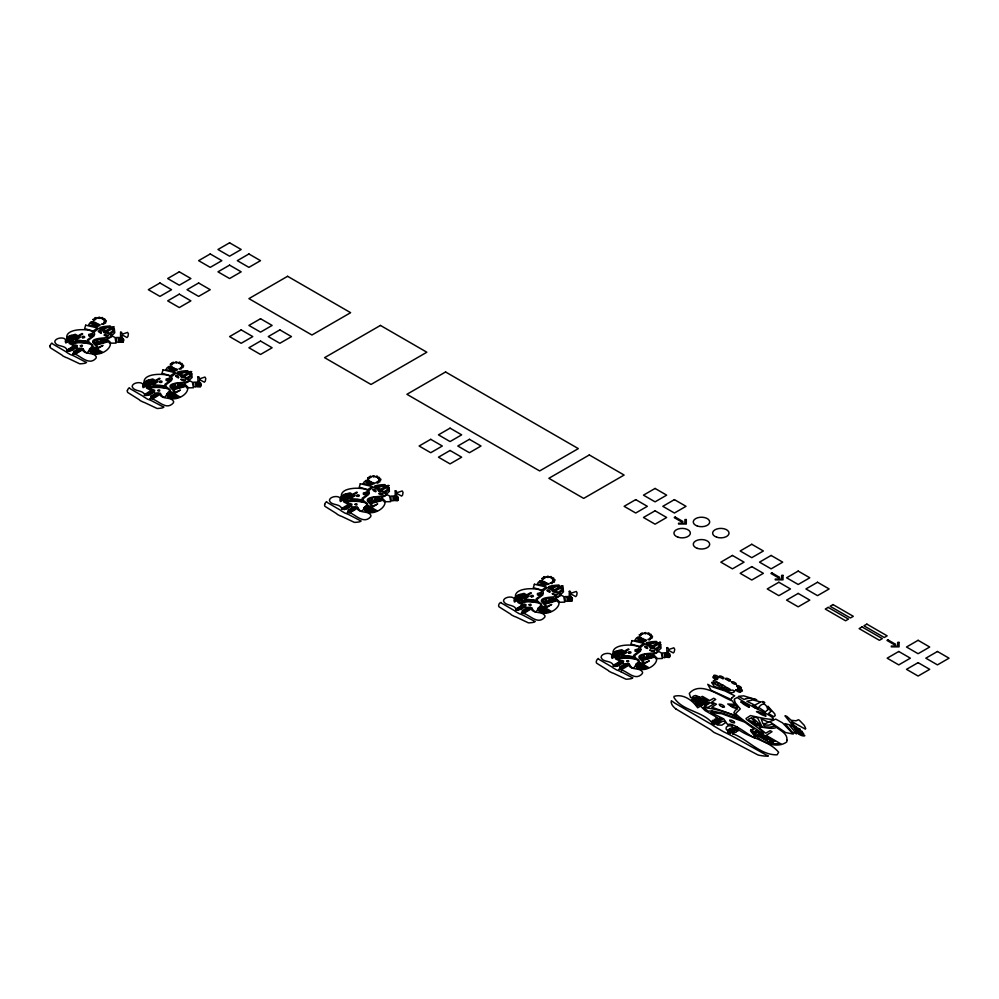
<?xml version="1.0" encoding="UTF-8"?>
<svg xmlns="http://www.w3.org/2000/svg" width="999" height="999" viewBox="0 0 999 999"><rect width="100%" height="100%" fill="white"/><g stroke="black" fill="none" stroke-linecap="round" stroke-linejoin="round"><path stroke-width="1.5" d="M733.029 734.215C731.518 732.916 735.389 732.454 736.251 732.167C737.212 731.118 735.351 730.419 737.824 730.943C738.785 730.881 737.824 729.907 738.348 729.545C750.636 738.561 768.618 740.184 778.621 752.235L777.16 754.819C760.152 755.306 747.739 739.198 732.916 733.766M67.87 337.699L68.269 338.186M143.644 383.291L144.043 383.766M145.23 382.33L145.642 382.842M344.193 495.154L344.58 495.779A9.303 5.37 0 0 0 346.728 497.04M345.829 494.205L346.216 494.83M514.985 597.539L515.384 598.164A9.303 5.37 0 0 0 517.519 599.412M516.583 596.615L516.982 597.24M518.244 595.729L518.656 596.278A9.303 5.37 0 0 0 520.791 597.527M519.88 594.78L520.279 595.329M612.587 653.883L612.974 654.507M614.173 652.959L614.572 653.583M615.834 652.072L616.246 652.622M617.469 651.123L617.882 651.673M146.94 395.529L146.878 395.104A1.636 0.949 0 0 0 148.851 394.006A1.636 0.949 0 0 0 150.762 392.882A1.636 0.949 0 0 0 152.522 392.17L153.883 391.92L149.887 394.967L146.878 395.104M71.191 335.652L71.578 336.276A9.303 5.37 0 0 0 73.714 337.537M340.921 497.04L341.321 497.664A9.303 5.37 0 0 0 343.456 498.926M342.52 496.116L342.907 496.74M152.66 398.676L152.572 398.901A1.686 0.974 0 0 0 152.622 398.364A1.636 0.949 0 0 0 154.558 397.202A1.636 0.949 0 0 0 156.468 396.079A1.636 0.949 0 0 0 158.279 395.204L159.865 394.817C162.974 399.75 171.166 396.503 173.676 401.536L173.414 402.822C166.633 410.701 158.928 401.024 152.472 399.038M146.915 381.256L147.315 381.88A9.303 5.37 0 0 0 149.45 383.141M387.687 485.514L388.848 485.514M388.848 485.639L387.712 485.664M561.75 586.013L562.924 586.013M562.887 586.188L561.775 586.163M659.352 642.357L660.514 642.357M660.514 642.457L659.365 642.507M518.256 610.002L518.256 609.577A1.636 0.949 0 0 0 520.192 608.403A1.636 0.949 0 0 0 522.102 607.28A1.636 0.949 0 0 0 523.863 606.568L525.224 606.306L521.228 609.365L518.256 609.577M69.555 350.949L72.527 350.299L76.523 347.252L75.162 347.515A1.636 0.949 0 0 1 73.402 348.226A1.636 0.949 0 0 1 71.478 349.338A1.636 0.949 0 0 1 69.518 350.449L69.593 350.699A1.573 0.912 0 0 1 69.555 350.949A1.661 0.962 0 0 0 69.58 350.612M344.193 509.502L347.165 508.866L351.161 505.819L349.8 506.068A1.636 0.949 0 0 1 348.039 506.78A1.636 0.949 0 0 1 346.116 507.904A1.636 0.949 0 0 1 344.156 509.003L344.23 509.253A1.573 0.912 0 0 1 344.193 509.502A1.661 0.962 0 0 0 344.218 509.165M75.225 353.634A1.636 0.949 0 0 0 77.198 352.535A1.636 0.949 0 0 0 79.108 351.411A1.636 0.949 0 0 0 80.919 350.537L82.505 350.149C85.602 355.082 93.806 351.835 96.316 356.88L96.041 358.154C89.423 366.021 80.931 356.331 75.25 354.158A1.636 0.949 0 0 0 75.287 353.783L75.3 353.858M349.887 512.724C355.607 514.885 364.036 524.6 370.679 516.72L370.954 515.434C368.444 510.389 360.239 513.648 357.142 508.716L355.557 509.103A1.636 0.949 0 0 1 353.746 509.977A1.636 0.949 0 0 1 351.835 511.101A1.636 0.949 0 0 1 349.862 512.2L349.937 512.425M621.553 669.567L621.403 669.78A1.636 0.949 0 0 0 621.59 669.18L621.528 669.043A1.636 0.949 0 0 0 623.488 667.931A1.636 0.949 0 0 0 625.399 666.82A1.636 0.949 0 0 0 627.21 665.946L628.808 665.546C631.905 670.491 640.097 667.232 642.619 672.277L642.345 673.551C635.514 681.43 628.096 671.79 621.341 669.842M74.463 335.689L76.773 336.251L74.538 336.039M151.836 380.357L154.146 380.919L151.898 380.706M349.101 494.255L351.411 494.817L349.188 494.617M523.176 594.742L525.486 595.317L523.239 595.104M620.766 651.098L623.076 651.66L620.829 651.448M349.8 512.862L349.85 512.799A1.636 0.949 0 0 0 349.925 512.35M702.821 698.239L708.104 700.861L703.796 699.35A3.297 1.911 0 0 1 702.559 698.289M523.813 613.423L524 613.074A1.686 0.974 0 0 0 523.963 612.762L523.938 612.699A1.636 0.949 0 0 0 525.899 611.588A1.636 0.949 0 0 0 527.809 610.464A1.636 0.949 0 0 0 529.62 609.602L531.206 609.203C534.315 614.135 542.507 610.889 545.017 615.933L544.755 617.207C537.974 625.087 530.269 615.409 523.813 613.423A1.636 0.949 0 0 0 523.963 612.762M373.164 489.448L374.3 489.498A6.031 3.484 0 0 1 375.524 490.297L375.612 490.384M181.006 379.308L185.377 380.157M552.347 593.693L556.718 594.555M649.937 650.037L654.308 650.898M71.304 335.514L75.262 337.412L74.038 337.637M68.007 337.425L71.953 339.36L70.704 339.535M147.04 381.131L150.986 383.017L149.763 383.241M145.367 382.093L149.326 384.028L148.027 384.178M143.769 383.017L147.727 384.952L146.466 385.114M345.954 494.08L349.9 496.016L348.614 496.166M344.318 495.017L348.264 496.915L347.04 497.14M342.645 495.991L346.591 497.927L345.342 498.089M341.046 496.903L345.005 498.838L343.781 499.025M520.017 594.58L523.963 596.515L522.677 596.665M518.381 595.516L522.327 597.414L521.116 597.627M516.708 596.49L520.666 598.413L519.38 598.576M515.109 597.402L519.068 599.338L517.807 599.512M617.607 650.923L621.565 652.859L620.279 653.009M615.971 651.86L619.929 653.796L618.643 653.958M614.298 652.834L618.244 654.732L617.032 654.944M612.712 653.746L616.658 655.681L615.372 655.844M696.515 696.503L696.902 696.54A14.66 8.467 0 0 1 698.9 697.314M694.879 697.439L695.267 697.489A14.66 8.467 0 0 1 697.265 698.251L705.456 703.209M691.608 699.325L691.995 699.375A14.623 8.442 0 0 1 694.617 700.486M144.655 394.53C142.358 389.672 133.841 391.845 132.143 386.526C132.492 381.63 145.03 381.206 142.657 386.188L143.144 387.649L146.054 385.964L146.591 388.149L151.286 390.422L150.949 390.996A1.636 0.949 0 0 0 149.326 392.132A1.636 0.949 0 0 0 147.54 393.256A1.636 0.949 0 0 0 145.667 394.468L145.017 394.468A1.648 0.949 0 0 0 144.655 394.53A1.436 0.824 0 0 1 145.017 394.468L145.542 394.455M515.996 608.915C513.698 604.058 505.182 606.243 503.484 600.923C503.833 596.016 516.371 595.604 513.998 600.574L514.485 602.047L517.395 600.362L517.944 602.534L522.627 604.82L522.29 605.382A1.636 0.949 0 0 0 520.666 606.53A1.636 0.949 0 0 0 518.881 607.642A1.636 0.949 0 0 0 517.007 608.866A1.648 0.949 0 0 0 515.996 608.915A1.436 0.824 0 0 1 516.358 608.853L517.007 608.866M615.809 666.433L618.818 665.709L622.814 662.649L621.453 662.911A1.636 0.949 0 0 1 619.692 663.623A1.636 0.949 0 0 1 617.782 664.747A1.636 0.949 0 0 1 615.809 665.846A1.661 0.962 0 0 1 615.809 666.433A1.623 0.937 0 0 0 615.884 666.008L615.859 665.933M749.25 707.292L748.688 707.142A20.305 11.726 0 0 1 747.814 706.693L744.517 704.794A60.914 35.177 0 0 1 743.556 704.195L741.046 702.11M67.033 349.925A1.661 0.962 0 0 1 67.507 349.8L68.307 349.8A1.636 0.949 0 0 1 70.18 348.589A1.636 0.949 0 0 1 71.965 347.465A1.636 0.949 0 0 1 73.576 346.328L73.926 345.754L69.231 343.481L68.694 341.308L65.784 342.982L65.297 341.521C67.67 336.538 55.132 336.963 54.77 341.858C56.344 347.365 64.972 344.53 67.058 349.937M342.17 508.379L342.944 508.366A1.636 0.949 0 0 1 344.817 507.142A1.636 0.949 0 0 1 346.603 506.031A1.636 0.949 0 0 1 348.226 504.895L348.564 504.32L343.868 502.047L343.331 499.862L340.422 501.548L339.935 500.087C342.307 495.104 329.77 495.529 329.408 500.424C330.981 505.919 339.61 503.096 341.695 508.491A1.661 0.962 0 0 1 342.145 508.366L342.682 508.341M613.836 665.222L614.597 665.209A1.636 0.949 0 0 1 616.47 663.985A1.636 0.949 0 0 1 618.256 662.874A1.636 0.949 0 0 1 619.88 661.738L620.229 661.163L615.534 658.89L614.997 656.705L612.075 658.391L611.588 656.917C613.973 651.947 601.423 652.372 601.073 657.267C602.647 662.762 611.263 659.939 613.361 665.334A1.661 0.962 0 0 1 613.811 665.209L614.348 665.184M711.026 721.615C700.586 710.863 681.93 710.589 673.938 697.464L674.063 696.353C683.366 693.543 692.831 700.574 697.652 707.791L700.561 706.106L704.969 710.526L717.931 718.006L715.908 718.056L716.333 719.492L714.322 719.28L714.685 720.691L712.424 720.379L713.036 722.04L711.026 721.615L711.8 721.69M717.22 724.974L721.815 725.162L725.399 722.752L724.637 721.44C721.827 720.604 721.415 722.414 719.467 723.114C719.53 723.676 715.771 724.375 716.982 724.55M100.924 333.104L100.887 333.104A8.379 4.845 0 0 1 99.013 332.005L98.626 331.743A1.586 0.912 0 0 1 98.489 330.881L99.663 330.944M178.259 377.772L178.159 377.747A8.379 4.845 0 0 1 176.373 376.673L175.986 376.411M375.524 491.67L375.474 491.658A8.379 4.845 0 0 1 373.651 490.571M94.93 325.949L93.844 325.811A33.192 19.156 0 0 0 92.407 325.699L88.549 324.975L89.935 322.827L95.255 325.761L99.126 324.563A2.785 1.611 0 0 1 99.7 324.538C101.736 324.775 96.99 327.235 95.867 326.286A9.64 5.569 0 0 1 95.554 326.161L95.255 326.036M172.29 370.617L171.216 370.467A33.192 19.156 0 0 0 169.768 370.367L165.921 369.642L167.295 367.495L172.627 370.429L176.498 369.23A2.785 1.611 0 0 1 177.06 369.205C179.083 369.443 174.363 371.89 173.227 370.941A9.64 5.569 0 0 1 172.914 370.816L172.715 370.741M369.568 484.515L368.481 484.365A33.192 19.156 0 0 0 367.045 484.265L363.199 483.491L364.573 481.393L369.892 484.328L373.763 483.116A2.785 1.611 0 0 1 374.338 483.104L375.062 483.354L370.604 484.877A9.64 5.569 0 0 1 370.192 484.715L369.992 484.64M543.631 585.014L542.557 584.865A33.192 19.156 0 0 0 541.108 584.752L537.275 583.978L538.636 581.88L543.968 584.815L547.839 583.616A2.785 1.611 0 0 1 548.401 583.591L549.125 583.853L544.667 585.377A9.64 5.569 0 0 1 544.255 585.214L543.956 585.102M641.233 641.358L640.147 641.208A33.192 19.156 0 0 0 638.698 641.096L634.865 640.322L636.226 638.236L641.558 641.171L645.429 639.959A2.785 1.611 0 0 1 646.003 639.947C648.026 640.184 643.294 642.632 642.157 641.683A9.64 5.569 0 0 1 641.845 641.558L641.558 641.445M737.612 728.758L738.373 728.221A5.532 3.197 0 0 0 735.913 726.822L735.114 727.384M732.479 729.245L731.655 729.819M712.025 721.74L712.762 721.94M720.142 717.794L719.317 718.368M719.879 720.928L720.754 720.416A5.532 3.197 0 0 0 718.293 719.018L717.482 719.58A5.532 3.197 0 0 0 719.879 720.916M718.256 722.152L719.13 721.653M716.333 723.264L717.157 722.689A5.532 3.197 0 0 0 714.76 721.353L713.948 721.915A5.532 3.197 0 0 0 716.345 723.251M722.627 678.571L724.063 678.671L723.8 677.747A7.717 4.458 0 0 0 720.841 676.098L719.417 675.986L719.68 676.91M728.995 680.806L730.481 680.868L730.157 679.982M716.083 679.395L717.557 679.457L717.245 678.571A7.717 4.458 0 0 0 714.285 676.922L712.861 676.81L713.124 677.734A7.717 4.458 0 0 0 716.083 679.382M722.627 707.005L724.487 707.13L724.013 706.031A8.966 5.17 0 0 0 720.991 704.345L719.155 704.208L719.617 705.306M105.882 335.926L105.757 335.889A8.317 4.808 0 0 1 104.008 335.052L105.095 334.378L108.017 335.489M183.242 380.594L183.117 380.544A8.317 4.808 0 0 1 181.368 379.72L180.981 379.408M380.519 494.48L380.394 494.443A8.317 4.808 0 0 1 378.646 493.618L379.732 492.944L382.654 494.055M554.582 594.979L554.457 594.942A8.317 4.808 0 0 1 552.709 594.105L552.322 593.806M652.185 651.323L652.047 651.286A8.317 4.808 0 0 1 650.299 650.449L649.924 650.149M69.143 340.459C72.74 341.308 65.247 336.426 66.683 339.098M151.398 382.292C155.007 383.141 147.527 378.234 148.938 380.944M72.34 338.549C76.261 339.36 68.294 334.503 69.942 337.212M698.925 697.29L707.092 702.272M703.621 702.984L703.071 702.709A6.081 3.509 0 0 0 702.747 702.559A9.99 5.769 0 0 1 701.96 702.16L697.427 699.525A48.988 28.284 0 0 1 696.59 699A23.139 13.362 0 0 1 695.604 698.338L694.842 697.577M701.947 703.945L701.398 703.671A6.081 3.509 0 0 0 701.073 703.521A9.99 5.769 0 0 1 700.287 703.121M700.349 704.869L699.799 704.595A6.081 3.509 0 0 0 699.475 704.445A9.99 5.769 0 0 1 698.688 704.045L694.155 701.423A48.988 28.284 0 0 1 693.318 700.886A23.139 13.362 0 0 1 692.344 700.224L691.57 699.425M762.699 713.461L763.348 713.798A31.144 17.982 0 0 1 765.421 714.947L766.021 716.108A1.848 1.061 0 0 1 765.459 716.083L762.112 714.859A56.931 32.867 0 0 1 760.364 713.96L756.505 711.588L757.617 711.463A23.314 13.462 0 0 1 762.587 713.523M621.003 671.753L632.105 677.584A7.48 4.321 0 0 0 632.829 677.797L631.63 678.546A25.237 14.573 0 0 1 629.695 678.933L626.785 679.208A4.383 2.535 0 0 1 625.811 679.12L613.561 673.314A10.927 6.306 0 0 0 612.087 672.827L608.878 671.203A8.804 5.082 0 0 0 608.366 670.566L596.653 663.186A6.331 3.659 0 0 1 596.291 661.513L596.69 660.376A20.317 11.726 0 0 1 597.177 659.552L598.164 658.453L598.826 659.078A4.221 2.435 0 0 0 599.25 659.54L612.075 667.032A12.325 7.118 0 0 1 612.899 667.732L616.583 669.942A7.118 4.108 0 0 1 617.257 670.154L619.417 671.016A20.18 11.651 0 0 1 621.003 671.753M181.106 368.032L183.104 367.457L181.381 366.958L181.106 369.043L178.996 368.731L181.044 368.194M650.049 638.761L652.035 638.186L649.937 637.874L649.662 639.972L647.926 639.422L650.037 638.973M700.274 703.121L695.754 700.499A48.988 28.284 0 0 1 694.917 699.974A23.139 13.362 0 0 1 693.93 699.3L693.169 698.513M694.68 700.461L702.185 705.094M103.696 323.326L105.744 322.789L104.021 322.29L103.684 324.413L101.636 324.076L103.684 323.526M747.314 705.019L746.765 704.632A46.528 26.861 0 0 0 743.206 702.484L740.983 701.91M675.836 708.903L710.277 729.507A57.992 33.479 0 0 1 711.95 730.818L713.523 732.08A8.242 4.758 0 0 0 714.335 732.592L719.455 734.889A78.784 45.492 0 0 1 722.851 736.475L757.879 754.907A16.459 9.503 0 0 0 759.914 755.419L762.999 755.893A32.393 18.706 0 0 0 765.359 756.118L768.368 756.043L767.17 755.369A51.636 29.82 0 0 1 765.446 754.57L735.339 737.761A152.36 87.962 0 0 0 731.942 735.926L725.237 732.542A48.139 27.797 0 0 0 723.588 731.805L713.723 725.936A91.808 53.009 0 0 0 711.063 724.175L674.687 703.046A28.297 16.334 0 0 1 673.588 702.235L671.365 700.711L671.178 702.285A26.036 15.035 0 0 0 671.553 703.596L671.89 704.432A19.655 11.339 0 0 0 673.064 706.231L673.95 707.217A32.468 18.744 0 0 0 675.836 708.903M373.589 490.596L373.264 490.309A1.586 0.912 0 0 1 373.127 489.435M547.327 590.796L547.652 591.083A8.379 4.845 0 0 0 549.487 592.145M647.265 647.215L647.19 647.14A6.031 3.484 0 0 0 645.966 646.341L644.892 646.228A1.586 0.912 0 0 0 644.942 647.14L645.254 647.439A8.379 4.845 0 0 0 647.077 648.488M549.587 590.796L549.675 590.871A6.031 3.484 0 0 0 548.364 589.997L547.34 589.86A1.586 0.912 0 0 0 547.352 590.796M178.334 376.486L178.247 376.398A6.031 3.484 0 0 0 177.023 375.599L175.961 375.487A1.586 0.912 0 0 0 176.011 376.398M100.974 331.818L100.887 331.743A6.031 3.484 0 0 0 99.663 330.944M734.203 721.815L734.64 722.851L732.904 722.727A8.442 4.87 0 0 1 730.094 721.128L729.62 720.092L731.368 720.217A8.442 4.87 0 0 1 734.178 721.815M742.07 690.172L742.394 691.058L740.908 690.996A7.717 4.458 0 0 1 737.999 689.322L737.637 688.448L739.123 688.511A7.717 4.458 0 0 1 742.032 690.184M736.912 686.438L736.65 685.514L738.074 685.614A7.717 4.458 0 0 1 740.996 687.287L741.345 688.149L739.859 688.086A7.717 4.458 0 0 1 736.95 686.425M726.048 679.145L725.724 678.271L727.21 678.333A7.717 4.458 0 0 1 730.132 679.994M769.442 741.72L769.155 740.921L770.491 740.983A6.956 4.021 0 0 1 773.114 742.482L773.438 743.268L772.102 743.219A6.956 4.021 0 0 1 769.467 741.708M734.864 730.594L734.165 731.193A5.532 3.197 0 0 1 731.693 729.807M732.941 731.693L732.13 732.267A5.532 3.197 0 0 1 729.782 730.918L730.556 730.356A5.532 3.197 0 0 1 732.904 731.705M703.783 704.183L695.616 699.2A14.66 8.467 0 0 0 693.606 698.438M696.478 696.628L697.252 697.389A23.139 13.362 0 0 0 698.226 698.064A48.988 28.284 0 0 0 699.063 698.588L703.583 701.211A9.99 5.769 0 0 0 704.332 701.598L704.382 701.61A6.081 3.509 0 0 1 704.707 701.76L705.344 702.085A5.245 3.034 0 0 0 706.842 702.672M501.023 602.372L499.575 603.209A20.317 11.726 0 0 0 499.088 604.033L498.688 605.169A6.331 3.659 0 0 0 499.05 606.843L510.776 614.223A8.804 5.082 0 0 1 511.288 614.847L514.497 616.483A10.927 6.306 0 0 1 515.959 616.97L528.221 622.764A4.383 2.535 0 0 0 529.183 622.864L532.105 622.589A25.237 14.573 0 0 0 534.04 622.202L535.239 621.453A7.48 4.321 0 0 1 534.515 621.228L523.414 615.409A20.18 11.651 0 0 0 521.828 614.66L519.667 613.811A7.118 4.108 0 0 0 518.993 613.598L515.309 611.376A12.325 7.118 0 0 0 514.485 610.676L501.66 603.196A4.221 2.435 0 0 1 501.236 602.734L501.236 602.734M693.206 697.464L690.634 697.577L689.273 693.481C700.461 680.257 720.341 696.69 732.279 700.886L734.902 704.382L727.747 703.983L732.654 707.379L737.549 708.903L735.364 710.227L733.853 712.749L735.938 715.684L711.837 707.255L716.495 704.22L711.788 702.06L715.746 699.425L713.723 698.251L709.727 700.561L702.409 696.34L700.574 697.402L695.491 695.454L693.294 696.153A3.596 2.073 0 0 0 693.294 697.452M703.858 704.32L703.571 704.545A5.245 3.034 0 0 1 702.085 703.97M70.405 339.448A9.303 5.37 0 0 1 68.382 338.137M68.819 340.359A9.303 5.37 0 0 1 66.796 339.061M108.304 335.564A1.349 0.774 0 0 1 106.106 335.801M100.712 332.018A1.523 0.874 0 0 1 101.249 333.017M72.09 338.474A9.303 5.37 0 0 1 70.055 337.175M147.777 384.103A9.303 5.37 0 0 1 145.754 382.804M146.179 385.027A9.303 5.37 0 0 1 144.156 383.728M185.664 380.232A1.349 0.774 0 0 1 183.466 380.469M178.084 376.685A1.523 0.874 0 0 1 178.621 377.684M151.086 382.192A9.303 5.37 0 0 1 149.051 380.894M345.042 498.002A9.303 5.37 0 0 1 343.019 496.703M382.942 494.118A1.349 0.774 0 0 1 380.744 494.355M375.349 490.584A1.523 0.874 0 0 1 375.886 491.583M348.351 496.091A9.303 5.37 0 0 1 346.328 494.792M519.118 598.501A9.303 5.37 0 0 1 517.095 597.202M557.005 594.617A1.349 0.774 0 0 1 554.807 594.855M549.425 591.071A1.523 0.874 0 0 1 549.962 592.07M522.427 596.59A9.303 5.37 0 0 1 520.392 595.292M616.708 654.845A9.303 5.37 0 0 1 614.685 653.546M615.109 655.769A9.303 5.37 0 0 1 613.086 654.457M654.595 650.961A1.349 0.774 0 0 1 652.397 651.198M647.015 647.414A1.523 0.874 0 0 1 647.552 648.426M620.017 652.934A9.303 5.37 0 0 1 617.994 651.635M618.381 653.883A9.303 5.37 0 0 1 616.358 652.572M722.639 706.992A8.966 5.17 0 0 1 719.655 705.306M719.03 721.59A5.532 3.197 0 0 0 716.67 720.242L715.871 720.816A5.532 3.197 0 0 0 718.269 722.14M722.639 678.558A7.717 4.458 0 0 1 719.717 676.897M729.008 680.794A7.717 4.458 0 0 1 726.086 679.133M720.129 717.806A5.532 3.197 0 0 1 722.489 719.155L721.827 719.742A5.532 3.197 0 0 1 719.367 718.368M737.512 728.721A5.532 3.197 0 0 1 735.152 727.372M732.467 729.258A5.532 3.197 0 0 1 734.827 730.606M701.947 705.506A5.245 3.034 0 0 1 700.486 704.882M747.227 705.069A10.44 6.031 0 0 1 749.375 706.955M705.207 703.621A5.245 3.034 0 0 1 703.758 702.996M94.53 342.957L95.242 343.918L97.74 343.868L97.178 342.844L94.53 342.957M171.903 387.624L172.602 388.586L175.1 388.536L174.55 387.512L171.903 387.624M369.168 501.51L369.88 502.485L372.377 502.435L371.815 501.411L369.168 501.51M543.244 602.01L543.943 602.971L546.441 602.934L545.891 601.898L543.244 602.01M640.834 658.353L641.533 659.328L644.043 659.278L643.481 658.254L640.834 658.353M120.592 332.267L120.542 336.413L121.728 336.601L122.215 334.965L127.01 337.537L127.934 336.501L128.421 333.866L127.572 332.405L122.315 334.141L121.528 332.242L120.592 332.267M197.952 376.935L197.902 381.081L199.088 381.268L199.575 379.62L204.37 382.205L205.294 381.168L205.782 378.534L204.932 377.073L199.688 378.808L198.901 376.91L197.952 376.935M395.229 490.834L395.179 494.98L396.366 495.167L396.853 493.518L401.648 496.091L402.572 495.067L403.059 492.432L402.21 490.971L396.953 492.694L396.166 490.809L395.229 490.834M569.293 591.333L569.243 595.466L570.429 595.654L570.916 594.018L575.711 596.59L576.635 595.566L577.122 592.919L576.273 591.47L571.028 593.194L570.242 591.308L569.293 591.333M666.895 647.677L666.832 651.81L668.019 651.997L668.506 650.361L673.314 652.934L674.225 651.91L674.725 649.275L673.863 647.814L668.618 649.537L667.832 647.652L666.895 647.677M734.465 700.461L735.451 703.021L740.296 708.928L735.926 713.186L736.263 714.385C744.43 721.59 753.758 727.472 762.562 733.316L763.835 732.929L760.701 729.869L746.428 719.367L746.053 718.481L750.499 715.571C804.482 727.946 746.578 706.218 737.412 697.364L734.29 699.163L734.465 700.461M755.993 730.594L758.353 733.179L770.017 739.909A15.322 8.854 0 0 0 771.103 740.421L774.725 741.258L756.031 730.469M797.914 733.266C802.147 737.687 811.026 735.938 797.914 733.266M729.819 728.621L730.469 729.707L728.209 729.382L728.82 731.043L727.447 730.681L726.048 728.983L726.323 727.085L728.583 725.774L732.429 725.998C733.229 727.047 731.543 728.283 729.819 728.621M94.53 334.228L94.106 335.851L88.337 340.309L89.086 342.232L92.645 345.042L93.182 346.978L96.204 348.089L96.316 346.291L92.807 342.582L92.707 341.271C94.718 335.739 120.692 340.06 107.43 333.266L104.083 332.704L102.735 330.744L98.576 328.534L94.268 331.893L94.53 334.228M171.903 378.896L171.466 380.519L165.697 384.977L166.446 386.9L170.005 389.71L170.554 391.633L173.576 392.757L173.676 390.946L170.167 387.25L170.067 385.939C172.078 380.407 198.052 384.715 184.79 377.934L181.443 377.372L180.095 375.412L175.949 373.201L171.628 376.561L171.903 378.896M369.168 492.794L368.743 494.418L362.974 498.863L363.723 500.799L367.282 503.596L367.819 505.531L370.841 506.655L370.954 504.845L367.445 501.136L367.345 499.837C369.255 494.293 395.479 498.626 382.068 491.833L378.721 491.271L377.372 489.31L373.214 487.087L368.906 490.459L369.168 492.794M543.244 593.294L542.807 594.904L537.037 599.363L537.787 601.298L541.346 604.095L541.895 606.031L544.917 607.155L545.017 605.344L541.508 601.635L541.408 600.324C543.319 594.792 569.542 599.125 556.131 592.32L552.784 591.758L551.436 589.797L547.29 587.587L542.969 590.958L543.244 593.294M640.834 649.637L640.396 651.261L634.627 655.706L635.389 657.642L638.948 660.439L639.485 662.374L642.507 663.498L642.619 661.688L639.11 657.979L638.998 656.68C641.008 651.148 666.982 655.456 653.733 648.676L650.386 648.114L649.038 646.141L644.879 643.93L640.559 647.302L640.834 649.637M67.083 350.699L68.831 350.736L67.083 350.699M68.993 349.488L70.742 349.525L69.006 349.45M70.917 348.376L72.665 348.414L70.917 348.339M72.69 347.24L74.45 347.277L72.69 347.24M72.79 353.883L74.538 353.958L72.802 353.821M74.613 346.079L76.361 346.154L74.625 346.016M74.7 352.672L76.461 352.709L74.713 352.635M76.623 351.573L78.372 351.598L76.636 351.536M78.409 350.437L80.157 350.512L78.421 350.362M80.345 345.829C83.029 348.414 83.254 343.281 80.345 345.829M80.32 349.275L82.068 349.313L80.32 349.275M89.523 349.051L91.633 349.138L89.548 348.963M92.994 319.568C95.617 321.94 95.579 317.332 93.019 319.468M91.596 350.249C94.256 352.335 93.669 348.064 91.596 350.199M94.78 318.219C97.54 320.629 97.153 315.821 94.78 318.219M93.581 351.386L95.692 351.473L93.606 351.298M95.654 352.585C98.314 354.682 97.715 350.412 95.654 352.547M97.902 317.794C100.362 320.204 100.862 315.459 97.914 317.744M100.986 318.132C103.796 320.517 103.259 315.796 100.986 318.082M103.034 319.38C105.719 321.765 105.657 317.02 103.034 319.33M104.308 321.066C106.731 323.489 107.318 318.718 104.321 321.016M144.443 395.367L146.191 395.392L144.443 395.329M146.353 394.143L148.102 394.218L146.378 394.081M148.277 393.044L150.025 393.119L148.289 392.969M150.062 391.908L151.811 391.945L150.062 391.908M150.15 398.551L151.898 398.589L150.162 398.514M151.973 390.746L153.721 390.784L151.985 390.709M152.073 397.34L153.821 397.377L152.073 397.34M153.983 396.228L155.732 396.303L154.008 396.166M155.769 395.104L157.517 395.167L155.782 395.03M157.717 390.497C160.539 393.069 160.34 387.962 157.717 390.497M157.68 393.943L159.44 393.981L157.68 393.943M166.883 393.718L169.006 393.806L166.908 393.631M170.354 364.223C173.064 366.608 172.964 361.85 170.367 364.185M168.956 394.905C171.391 397.065 171.328 392.757 168.968 394.867M172.14 362.887C174.9 365.272 174.538 360.589 172.14 362.837M170.941 396.054L173.052 396.141L170.966 395.966M173.014 397.252C175.437 399.413 175.387 395.104 173.027 397.202M175.262 362.45C177.984 364.86 177.622 360.177 175.275 362.4M178.346 362.799C181.281 365.097 180.569 360.477 178.371 362.699M180.394 364.048C183.054 366.408 182.992 361.75 180.419 363.948M181.668 365.721C184.365 368.132 184.166 363.386 181.681 365.671M341.72 509.253L343.469 509.29L341.72 509.253M343.631 508.041L345.379 508.079L343.644 508.004M345.554 506.943L347.302 506.968L345.554 506.943M347.327 505.806L349.088 505.844L347.34 505.769M347.427 512.45L349.175 512.487L347.427 512.412M349.25 504.645L350.999 504.682L349.263 504.607M349.338 511.238L351.086 511.313L349.363 511.163M351.261 510.127L353.009 510.202L351.273 510.052M353.047 508.991L354.795 509.028L353.047 508.953M354.957 507.829L356.705 507.867L354.97 507.804M354.982 504.395C357.517 506.98 357.967 502.022 355.007 504.295M364.16 507.604C366.695 509.752 366.308 505.444 364.173 507.567M367.632 478.121C369.805 480.606 370.891 475.849 367.644 478.071M366.233 508.803C368.906 510.926 368.231 506.568 366.233 508.803M369.418 476.785C372.177 479.183 371.79 474.425 369.418 476.735M368.219 509.952C370.754 512.087 370.367 507.779 368.231 509.902M370.292 511.151C372.964 513.274 372.29 508.903 370.292 511.151M372.54 476.348C374.95 478.821 375.412 473.963 372.54 476.348M375.624 476.685C378.309 479.083 378.246 474.325 375.624 476.648M376.261 482.48C378.946 484.915 378.746 480.082 376.261 482.48M377.672 477.934C380.332 480.369 380.169 475.536 377.672 477.934M378.047 481.393C380.769 483.803 380.382 479.108 378.059 481.343M378.946 479.62C381.306 482.105 381.88 477.235 378.946 479.62M515.784 609.752L517.532 609.827L515.796 609.677M517.694 608.541L519.455 608.578L517.694 608.541M519.617 607.429L521.366 607.504L519.63 607.367M521.403 606.293L523.151 606.368L521.416 606.231M521.49 612.949L523.239 612.986L521.503 612.911M523.314 605.144L525.062 605.169L523.326 605.107M523.414 611.725L525.162 611.8L523.426 611.663M525.324 610.626L527.072 610.664L525.324 610.626M527.11 609.49L528.858 609.527L527.11 609.49M529.058 604.882C532.005 607.342 531.643 602.497 529.083 604.782M529.033 608.329L530.781 608.366L529.033 608.291M538.224 608.104C540.759 610.264 540.297 605.918 538.224 608.104M541.695 578.621C544.118 581.068 544.642 576.311 541.708 578.571M540.297 609.303L542.407 609.39L540.322 609.215M543.481 577.285C545.991 579.67 546.278 575.049 543.506 577.185M542.282 610.451C544.855 612.587 544.393 608.254 542.282 610.451M544.355 611.638L546.465 611.725L544.38 611.55M546.603 576.848C549.263 579.27 549.225 574.437 546.603 576.848M549.687 577.185C552.522 579.557 552.035 574.787 549.687 577.185M550.324 582.979L551.985 583.653L552.347 581.53L554.445 581.843L550.337 582.929M551.735 578.433C554.145 580.906 554.607 576.048 551.735 578.433M553.009 580.119C555.407 582.554 555.981 577.822 553.021 580.069M613.374 666.096L615.122 666.133L613.386 666.058M615.297 664.884L617.045 664.922L615.297 664.884M617.207 663.773L618.955 663.848L617.232 663.711M618.993 662.649L620.741 662.712L619.005 662.574M619.08 669.293L620.841 669.33L619.093 669.255M620.916 661.488L622.664 661.525L620.916 661.45M621.003 668.081L622.752 668.119L621.016 668.044M622.926 666.97L624.675 667.007L622.926 666.932M624.7 665.834L626.448 665.871L624.7 665.834M626.648 661.238C629.37 663.773 629.52 658.816 626.66 661.188M626.623 664.672L628.371 664.71L626.623 664.635M635.814 664.447C638.349 666.608 638.011 662.225 635.814 664.447M639.298 634.964C641.695 637.412 642.232 632.654 639.298 634.914M637.886 665.646C640.496 667.782 639.897 663.498 637.899 665.596M641.071 633.628C643.831 635.988 643.518 631.318 641.096 633.528M639.872 666.795C642.407 668.955 642.07 664.56 639.872 666.795M641.945 667.994C644.555 670.129 643.955 665.834 641.957 667.944M644.205 633.191C646.54 635.664 647.065 630.943 644.205 633.141M647.277 633.528C649.874 635.976 649.899 631.131 647.277 633.528M649.325 634.777C652.16 637.15 651.698 632.392 649.325 634.777M650.611 636.463C653.408 638.861 652.896 634.115 650.611 636.413M714.023 675.386L714.422 676.111A7.717 4.458 0 0 0 717.382 677.772L718.805 677.871L718.543 676.96A7.717 4.458 0 0 0 715.584 675.299L714.023 675.386M711.962 722.752L712.2 723.226A5.532 3.197 0 0 0 714.597 724.562L715.396 723.988A5.532 3.197 0 0 0 712.999 722.664L712 722.677M727.759 731.768L727.984 732.23A5.532 3.197 0 0 0 730.381 733.566L731.193 733.004A5.532 3.197 0 0 0 728.795 731.668L727.771 731.718M731.468 681.842L731.867 682.579A7.717 4.458 0 0 0 734.827 684.228L736.251 684.34L735.988 683.416A7.717 4.458 0 0 0 733.029 681.768L731.48 681.793M732.205 697.589L730.956 699.35L711.088 690.309L707.742 684.315L710.826 686.101A19.168 11.064 0 0 0 713.348 687.187L725.012 690.946L734.702 695.791L732.205 697.589M733.041 728.121L733.278 728.596A5.532 3.197 0 0 0 735.676 729.919L736.475 729.357A5.532 3.197 0 0 0 734.078 728.034L733.041 728.121M735.863 689.747L736.275 690.471A7.717 4.458 0 0 0 739.235 692.12L740.659 692.232L740.384 691.32A7.717 4.458 0 0 0 737.424 689.66L735.863 689.747M751.947 731.181L752.322 731.83A6.956 4.021 0 0 0 754.982 733.328L756.268 733.428L756.031 732.592A6.956 4.021 0 0 0 753.358 731.106L751.972 731.118M757.741 734.515L758.104 735.177A6.956 4.021 0 0 0 760.776 736.663L762.05 736.763L761.812 735.926A6.956 4.021 0 0 0 759.14 734.44L757.741 734.515M762.362 701.685L762.449 701.91A3.334 1.923 0 0 0 764.36 702.946L764.772 702.647A3.334 1.923 0 0 0 762.836 701.573L762.387 701.635M763.286 737.724L763.648 738.386A6.956 4.021 0 0 0 766.32 739.872L767.607 739.972L767.369 739.135A6.956 4.021 0 0 0 764.697 737.649L763.323 737.624M786.912 740.134L786.8 741.945C776.373 749.437 760.763 742.195 753.321 733.204L771.178 743.506L780.931 743.918L766.183 735.401L772.04 731.668L770.117 730.694L765.783 733.191C749.712 721.378 769.48 731.256 776.46 727.372C780.556 730.656 787.786 733.815 786.912 740.134M800.162 729.357C790.321 728.683 791.608 724.25 800.162 729.357M82.992 348.751C87.462 356.593 87.949 351.011 91.034 347.44C98.764 341.596 63.149 341.658 74.875 345.092A10.689 6.169 0 0 0 75.687 345.005L77.323 345.666C75.4 350.974 79.658 346.828 82.992 348.751M160.364 393.419C164.835 401.261 165.31 395.679 168.394 392.095C176.211 386.201 140.31 386.426 152.235 389.747A10.689 6.169 0 0 0 153.047 389.672L154.695 390.334C152.772 395.629 157.018 391.496 160.364 393.419M357.63 507.305C362.1 515.159 362.587 509.577 365.671 505.993C373.476 500.162 337.587 500.237 349.513 503.646A10.689 6.169 0 0 0 350.324 503.571L351.96 504.22C350.037 509.527 354.295 505.382 357.63 507.305M531.705 607.804C536.176 615.659 536.65 610.077 539.735 606.493C547.552 600.599 511.65 600.811 523.576 604.145A10.689 6.169 0 0 0 524.388 604.07L526.036 604.72C524.113 610.027 528.359 605.881 531.705 607.804M629.295 664.148C633.766 672.002 634.24 666.42 637.337 662.837C645.129 657.005 609.253 657.067 621.178 660.489A10.689 6.169 0 0 0 621.977 660.414L623.626 661.063C621.703 666.37 625.948 662.225 629.295 664.148M123.214 341.958L119.568 341.845L123.214 341.958M200.574 386.625L196.94 386.513L200.574 386.625M397.852 500.524L394.205 500.399L397.852 500.524M571.915 601.011L568.281 600.899L571.915 601.011M669.505 657.354L665.871 657.242L669.505 657.354M113.312 328.246L112.338 331.306L109.428 333.241L107.542 332.205L107.43 331.393L113.312 328.246M114.336 328.908L113.362 331.955L110.664 333.766L112.55 334.915L114.773 332.767L114.336 328.908M190.672 372.914L189.698 375.974L186.788 377.897L184.902 376.873L184.79 376.061L190.672 372.914M191.696 373.576L190.722 376.623L188.024 378.434L189.922 379.583L192.133 377.435L191.696 373.576M387.949 486.813L386.975 489.86L384.066 491.795L382.18 490.771L382.068 489.96L387.949 486.813M388.973 487.462L387.999 490.521L385.302 492.332L387.187 493.481L389.41 491.333L388.973 487.462M562.012 587.312L561.038 590.359L558.129 592.295L556.243 591.271L556.131 590.459L562.012 587.312M563.036 587.961L562.062 591.021L559.365 592.819L561.263 593.98L563.473 591.82L563.036 587.961M659.602 643.656L658.641 646.703L655.719 648.638L653.833 647.614L653.733 646.803L659.602 643.656M660.639 644.305L659.665 647.364L656.967 649.163L658.853 650.324L661.063 648.176L660.639 644.305M74.588 338.274L71.066 341.059L78.834 337.437L76.461 337.187L74.588 338.274M151.948 382.942L148.426 385.714L156.194 382.105L153.821 381.855L151.948 382.942M349.225 496.84L345.704 499.612L353.471 496.003L351.099 495.754L349.225 496.84M523.289 597.34L519.767 600.112L527.547 596.503L525.162 596.253L523.289 597.34M620.891 653.683L617.37 656.455L625.137 652.846L622.764 652.597L620.891 653.683M89.348 350.524C93.307 358.379 109.403 352.185 110.402 344.268L108.404 341.683L96.528 344.917L97.914 347.602L103.022 345.404L96.965 349.026L102.248 352.073L100.025 352.884L95.842 353.609L89.348 350.524M166.708 395.192C170.667 403.047 186.763 396.853 187.762 388.923L185.764 386.338L173.901 389.585L175.275 392.27L180.382 390.072L174.326 393.693L179.608 396.74L177.397 397.54L173.202 398.276L166.708 395.192M363.986 509.09C367.944 516.945 384.041 510.751 385.04 502.822L383.042 500.237L371.166 503.471L372.552 506.168L377.659 503.971L371.603 507.592L376.885 510.639L374.662 511.438L370.479 512.175L363.986 509.09M538.049 609.59C542.007 617.444 558.104 611.251 559.103 603.321L557.105 600.736L545.242 603.97L546.615 606.668L551.723 604.47L545.666 608.079L550.948 611.138L548.738 611.937L544.555 612.662L538.049 609.59M635.639 665.933C639.597 673.788 655.694 667.594 656.693 659.665L654.695 657.08L642.832 660.314L644.218 663.011L649.313 660.814L643.256 664.435L648.538 667.482L646.328 668.281L642.145 669.018L635.639 665.933M711.8 682.479L713.96 686.113A19.168 11.064 0 0 0 716.47 687.2L726.198 690.459A13.886 8.017 0 0 1 727.235 690.908L729.282 691.932A10.002 5.769 0 0 0 730.057 692.245C731.58 693.83 737.187 691.158 733.566 690.434A8.242 4.758 0 0 0 732.467 690.147L726.81 690.384L711.8 682.479M68.481 336.85L66.696 337.35C66.421 324.85 105.894 330.444 88.736 334.453L88.761 335.826L92.258 336.338L87.6 339.648L87.388 341.246L75.712 339.997L80.569 337.063L78.571 336.476L82.717 333.953L81.993 333.529L77.997 335.839L75.387 334.328L69.343 335.864A3.584 2.073 0 0 0 68.744 336.388A4.258 2.46 0 0 0 68.494 336.8L68.494 336.8M145.842 381.518L144.056 382.018C143.794 369.518 183.254 375.112 166.096 379.108L166.121 380.482L169.618 381.006L164.972 384.315L164.748 385.914L153.072 384.665L157.929 381.73L155.931 381.143L160.09 378.621L159.353 378.196L155.369 380.507L152.747 378.996L146.778 380.494A3.584 2.073 0 0 0 146.116 381.044A4.258 2.46 0 0 0 145.854 381.468L145.866 381.468M343.119 495.417L341.333 495.904C341.059 483.416 380.532 489.011 363.374 493.007L363.399 494.38L366.895 494.905L362.237 498.201L362.025 499.812L350.349 498.551L355.207 495.629L353.209 495.042L357.355 492.507L356.631 492.095L352.635 494.393L350.025 492.882L344.043 494.38A3.584 2.073 0 0 0 343.381 494.942A4.258 2.46 0 0 0 343.132 495.367L343.119 495.417M517.182 595.916L515.397 596.403C515.134 583.916 554.595 589.497 537.437 593.506L537.462 594.88L540.958 595.404L536.313 598.701L536.088 600.299L524.413 599.05L529.27 596.128L527.272 595.529L531.431 593.006L530.694 592.594L526.71 594.892L524.088 593.381L518.119 594.88A3.584 2.073 0 0 0 517.457 595.441A4.258 2.46 0 0 0 517.195 595.854L517.182 595.916M614.785 652.26L612.999 652.747C612.724 640.259 652.197 645.854 635.027 649.85L635.064 651.223L638.548 651.748L633.903 655.044L633.678 656.655L622.002 655.394L626.86 652.472L624.862 651.872L629.02 649.35L628.296 648.938L624.3 651.236L621.678 649.725L615.709 651.223A3.584 2.073 0 0 0 615.047 651.785A4.258 2.46 0 0 0 614.785 652.197L614.785 652.26M89.523 334.977L89.573 335.664L92.757 335.701L93.294 334.328L89.523 334.977M166.883 379.645L166.933 380.332L170.117 380.369L170.654 378.996L166.883 379.645M364.16 493.543L364.21 494.23L367.395 494.255L367.932 492.882L364.16 493.543M538.224 594.043L538.274 594.717L541.458 594.755L541.995 593.381L538.224 594.043M635.814 650.386L635.876 651.073L639.06 651.098L639.597 649.725L635.814 650.386M805.594 728.358L805.331 729.158L792.219 721.79L791.52 721.865L793.855 724.65L791.308 723.676L784.977 715.846L786.725 716.283L791.158 720.291L796.053 720.816L798.426 719.717L799.475 720.354L804.282 725.349L805.594 728.358M66.209 341.246L66.046 342.083L68.269 340.934L66.696 340.334L66.209 341.246M91.084 322.028L91.571 322.864L93.619 321.428L91.084 322.028M92.62 322.914L93.107 323.751L95.155 322.315L92.62 322.914M94.218 323.688L94.705 324.538L96.753 323.102L94.218 323.688M95.779 324.538L96.266 325.387L98.314 323.951L95.779 324.538M143.581 385.901L143.419 386.75L145.629 385.589L144.056 385.002L143.581 385.901M168.444 366.683L168.931 367.532L170.979 366.096L168.444 366.683M169.98 367.57L170.467 368.419L172.515 366.983L169.98 367.57M171.578 368.356L172.065 369.193L174.113 367.769L171.578 368.356M173.139 369.205L173.626 370.055L175.674 368.619L173.139 369.205M340.846 499.8L340.684 500.636L342.907 499.488L341.333 498.901L340.846 499.8M365.721 480.581L366.208 481.431L368.256 479.995L365.721 480.581M367.257 481.468L367.744 482.317L369.792 480.881L367.257 481.468M368.856 482.255L369.343 483.091L371.391 481.655L368.856 482.255M370.417 483.104L370.904 483.941L372.952 482.517L370.417 483.104M514.922 600.299L514.76 601.136L516.97 599.987L515.397 599.4L514.922 600.299M539.785 581.081L540.272 581.918L542.32 580.494L539.785 581.081M541.321 581.967L541.808 582.804L543.856 581.381L541.321 581.967M542.919 582.742L543.406 583.591L545.454 582.155L542.919 582.742M544.48 583.603L544.967 584.44L547.015 583.004L544.48 583.603M612.512 656.643L612.35 657.479L614.56 656.331L612.999 655.744L612.512 656.643M637.387 637.424L637.861 638.261L639.922 636.838L637.387 637.424M638.923 638.311L639.397 639.148L641.458 637.724L638.923 638.311M640.521 639.098L640.996 639.934L643.056 638.498L640.521 639.098M642.07 639.947L642.557 640.784L644.605 639.348L642.07 639.947M50.025 345.916L49.987 346.116A6.331 3.659 0 0 0 50.35 347.777L62.075 355.157A8.804 5.082 0 0 1 62.575 355.794L65.784 357.417A10.927 6.306 0 0 1 67.258 357.917L79.508 363.711A4.383 2.535 0 0 0 80.482 363.811L83.404 363.536A25.237 14.573 0 0 0 85.34 363.149L86.538 362.4A7.48 4.321 0 0 1 85.802 362.175L74.713 356.343A20.18 11.651 0 0 0 73.127 355.607L70.966 354.757A7.118 4.108 0 0 0 70.292 354.545L66.608 352.322A12.325 7.118 0 0 0 65.784 351.623L52.959 344.143A4.221 2.435 0 0 1 52.535 343.681L51.873 343.057L50.874 344.143A20.317 11.726 0 0 0 50.387 344.98L50.025 345.916M127.385 390.584L127.348 390.784A6.331 3.659 0 0 0 127.71 392.445L139.435 399.825A8.804 5.082 0 0 1 139.947 400.462L143.157 402.085A10.927 6.306 0 0 1 144.618 402.585L156.868 408.379A4.383 2.535 0 0 0 157.842 408.479L160.764 408.204A25.237 14.573 0 0 0 162.7 407.817L163.898 407.068A7.48 4.321 0 0 1 163.174 406.843L152.073 401.011A20.18 11.651 0 0 0 150.487 400.274L148.327 399.425A7.118 4.108 0 0 0 147.652 399.213L143.968 396.99A12.325 7.118 0 0 0 143.144 396.291L130.32 388.798A4.221 2.435 0 0 1 129.895 388.336L129.233 387.712L128.234 388.811A20.317 11.726 0 0 0 127.747 389.647L127.385 390.584M324.663 504.47L324.625 504.67A6.331 3.659 0 0 0 324.987 506.343L336.713 513.723A8.804 5.082 0 0 1 337.212 514.36L340.422 515.984A10.927 6.306 0 0 1 341.895 516.483L354.146 522.277A4.383 2.535 0 0 0 355.12 522.377L358.042 522.102A25.237 14.573 0 0 0 359.977 521.703L361.176 520.966A7.48 4.321 0 0 1 360.439 520.741L349.35 514.91A20.18 11.651 0 0 0 347.764 514.173L345.604 513.311A7.118 4.108 0 0 0 344.93 513.111L341.246 510.889A12.325 7.118 0 0 0 340.422 510.189L327.597 502.697A4.221 2.435 0 0 1 327.173 502.235L326.511 501.61L325.512 502.709A20.317 11.726 0 0 0 325.025 503.533L324.663 504.47M104.52 331.206L104.296 332.08L106.356 332.267L106.331 331.218L104.52 331.206M181.88 375.874L181.668 376.748L183.716 376.935L183.691 375.886L181.88 375.874M379.158 489.772L379.483 490.959L380.994 490.834L380.969 489.785L379.158 489.772M553.221 590.272L553.546 591.458L555.057 591.333L555.032 590.284L553.221 590.272M650.811 646.615L651.136 647.802L652.647 647.677L652.634 646.628L650.811 646.615M85.677 325.174L84.628 328.621L93.094 331.081L97.615 327.972L85.677 325.174M163.049 369.842L161.988 373.289L170.454 375.749L174.975 372.639L163.049 369.842M360.314 483.741L359.265 487.187L367.732 489.635L372.252 486.538L360.314 483.741M534.39 584.24L533.329 587.687L541.795 590.134L546.316 587.025L534.39 584.24M631.98 640.584L630.918 644.03L639.385 646.478L643.905 643.368L631.98 640.584M708.915 702.334L708.828 703.771L707.042 703.421L707.742 704.395L707.042 704.807C704.083 703.396 707.841 706.942 704.445 705.606L704.682 706.867L708.029 707.367L713.798 704.033L708.915 702.334M113.062 326.935L114.211 327.06L113.087 326.885M190.422 371.603L191.583 371.715L190.422 371.603M119.73 338.499L123.401 338.624L119.73 338.499M197.09 383.166L200.762 383.291L197.09 383.166M394.368 497.065L398.039 497.19L394.368 497.065M568.431 597.552L572.102 597.677L568.431 597.552M666.033 653.908L669.692 654.033L666.033 653.908M750.699 729.944L750.586 730.931C766.832 751.26 733.129 719.417 727.809 724.837L723.713 718.855L710.726 712.499L721.74 713.723L744.779 722.177L754.233 729.033L750.699 729.944M100.799 338.873L99.088 343.731L97.777 340.085L98.264 338.936L100.799 338.873M100.986 342.432L100.624 343.481L108.042 341.146L107.255 340.272L100.986 342.432M178.159 383.529L176.448 388.399L175.137 384.752L175.624 383.604L178.159 383.529M178.359 387.088L177.984 388.149L185.402 385.814L184.615 384.94L178.359 387.088M375.437 497.427L373.726 502.285L372.415 498.651L372.902 497.502L375.437 497.427M375.624 500.986L375.262 502.047L382.679 499.712L381.893 498.838L375.624 500.986M549.5 597.926L547.789 602.784L546.478 599.15L546.965 597.989L549.5 597.926M549.7 601.485L549.325 602.534L556.743 600.199L555.956 599.338L549.7 601.485M647.102 654.27L645.379 659.128L644.068 655.494L644.555 654.333L647.102 654.27M647.29 657.829L646.915 658.89L654.333 656.543L653.546 655.681L647.29 657.829M102.735 338.786L101.286 341.596L106.031 339.573L102.735 338.786M180.095 383.454L178.646 386.251L183.391 384.24L180.095 383.454M377.372 497.352L375.924 500.149L380.669 498.139L377.372 497.352M551.436 597.839L549.987 600.649L554.732 598.626L551.436 597.839M649.038 654.195L647.589 656.992L652.335 654.982L649.038 654.195M69.768 341.683L71.066 343.294L79.783 342.008L89.098 343.269L87.949 342.02L83.067 340.971L69.768 341.683M147.14 386.338L148.426 387.962L157.143 386.663L166.458 387.924L165.31 386.688L160.439 385.639L147.14 386.338M344.405 500.237L345.704 501.86L354.42 500.561L363.736 501.823L362.587 500.574L357.704 499.537L344.405 500.237M518.481 600.736L519.767 602.36L528.483 601.061L537.799 602.322L536.65 601.073L531.78 600.037L518.481 600.736M616.071 657.08L617.37 658.703L626.073 657.404L635.401 658.666L634.24 657.417L629.37 656.38L616.071 657.08M119.468 340.684L123.539 340.946L119.468 340.684M196.828 385.352L200.899 385.614L196.828 385.352M394.106 499.238L398.176 499.512L394.106 499.238M568.169 599.737L572.24 600.012L568.169 599.737M665.771 656.081L669.829 656.355L665.771 656.081M794.779 729.17C800.024 733.803 808.903 732.092 794.779 729.17M94.156 341.183L93.569 342.02L94.218 342.395L96.803 342.27L96.603 339.972L94.156 341.183M171.516 385.839L170.929 386.688L171.578 387.063L174.163 386.938L173.963 384.64L171.516 385.839M368.793 499.737L368.206 500.586L368.856 500.949L371.441 500.824L371.241 498.526L368.793 499.737M542.857 600.237L542.27 601.073L542.919 601.448L545.504 601.323L545.304 599.025L542.857 600.237M640.459 656.58L639.86 657.417L640.509 657.792L643.094 657.667L642.894 655.369L640.459 656.58M123.739 339.86L119.618 339.685L123.739 339.86M201.099 384.528L196.99 384.353L201.099 384.528M398.376 498.426L394.255 498.239L398.376 498.426M572.439 598.913L568.331 598.738L572.439 598.913M670.042 655.269L665.921 655.082L670.042 655.269M796.053 731.031C799.887 735.938 810.963 733.828 796.053 731.031M73.764 351.586L73.289 352.997L74.013 352.997A1.636 0.949 0 0 1 75.887 351.785A1.636 0.949 0 0 1 77.672 350.661A1.636 0.949 0 0 1 79.246 349.525L76.786 349.463L73.764 351.586M151.124 396.241L150.649 397.664L151.373 397.664A1.636 0.949 0 0 1 153.247 396.441A1.636 0.949 0 0 1 155.032 395.329A1.636 0.949 0 0 1 156.606 394.193L154.146 394.13L151.124 396.241M348.401 510.139L347.927 511.563L348.651 511.563A1.636 0.949 0 0 1 350.524 510.339A1.636 0.949 0 0 1 352.31 509.215A1.636 0.949 0 0 1 353.883 508.079L351.423 508.029L348.401 510.139M522.465 610.639L521.99 612.062L522.714 612.05A1.636 0.949 0 0 1 524.587 610.839A1.636 0.949 0 0 1 526.373 609.715A1.636 0.949 0 0 1 527.947 608.578L525.486 608.516L522.465 610.639M620.067 666.982L619.592 668.406L620.317 668.406A1.636 0.949 0 0 1 622.177 667.182A1.636 0.949 0 0 1 623.963 666.058A1.636 0.949 0 0 1 625.549 664.922L623.089 664.872L620.067 666.982M796.378 726.673L789.959 725.936L796.69 733.903L792.045 731.955L784.977 723.588L796.378 726.673M770.778 711.513L768.468 713.548L773.838 716.708L775.212 715.571L774.7 713.773L767.881 706.231L770.778 711.513M768.693 722.165L765.222 723.651L762.824 723.526L761.226 718.968L768.693 722.165M767.819 709.74L765.296 711.9L758.653 707.379C763.149 701.623 766.57 704.133 767.819 709.74M122.315 337.5L118.369 338.186L118.506 342.357L116.433 341.895L116.296 337.525L122.315 337.5M199.688 382.167L195.729 382.854L195.879 387.025L193.806 386.563L193.656 382.192L199.688 382.167M396.953 496.066L393.007 496.753L393.144 500.911L391.071 500.462L390.934 496.091L396.953 496.066M571.028 596.565L567.07 597.252L567.22 601.41L565.147 600.948L564.997 596.59L571.028 596.565M668.618 652.909L664.672 653.596L664.81 657.754L662.737 657.292L662.587 652.934L668.618 652.909M159.952 282.992L148.351 289.698L159.952 296.391L171.553 289.698L159.952 282.992M179.296 271.828L167.682 278.534L179.296 285.227L190.896 278.534L179.296 271.828M210.24 253.958L198.626 260.664L210.24 267.357L221.84 260.664L210.24 253.958M229.583 242.794L217.969 249.5L229.583 256.194L241.184 249.5L229.583 242.794M111.851 327.347L106.031 330.594L102.847 329.433L107.642 327.41L111.851 327.347M179.296 294.156L167.682 300.861L179.296 307.555L190.896 300.861L179.296 294.156M198.626 282.992L187.025 289.698L198.626 296.391L210.24 289.698L198.626 282.992M229.583 265.135L217.969 271.828L229.583 278.534L241.184 271.828L229.583 265.135M248.913 253.958L237.312 260.664L248.913 267.357L260.527 260.664L248.913 253.958M109.803 337.625L106.943 339.036L111.201 343.169L116.059 343.107L115.035 337.475L112.5 336.201L109.803 337.625M287.6 276.298L248.913 298.626L311.95 335.015L350.637 312.687L287.6 276.298M241.184 329.895L229.583 336.588L241.184 343.294L252.784 336.588L241.184 329.895M260.527 318.731L248.913 325.424L260.527 332.13L272.128 325.424L260.527 318.731M189.211 372.015L183.391 375.249L180.207 374.101L185.002 372.078L189.211 372.015M187.163 382.292L184.303 383.691L188.574 387.837L193.419 387.774L192.395 382.142L189.86 380.856L187.163 382.292M260.527 341.059L248.913 347.764L260.527 354.458L272.128 347.764L260.527 341.059M279.857 329.895L268.256 336.588L279.857 343.294L291.471 336.588L279.857 329.895M380.432 325.424L324.588 357.667L371.004 384.465L426.848 352.222L380.432 325.424M445.579 371.978L406.905 394.305L539.635 470.941L578.321 448.613L445.579 371.978M430.719 439.323L419.118 446.016L430.719 452.722L442.32 446.016L430.719 439.323M450.062 428.159L438.461 434.852L450.062 441.558L461.663 434.852L450.062 428.159M386.488 485.914L380.669 489.148L377.485 487.999L382.28 485.976L386.488 485.914M450.062 450.487L438.461 457.192L450.062 463.886L461.663 457.192L450.062 450.487M469.405 439.323L457.792 446.016L469.405 452.722L481.006 446.016L469.405 439.323M384.44 496.191L381.581 497.589L385.839 501.735L390.696 501.673L389.672 496.028L387.137 494.755L384.44 496.191M589.31 454.957L548.863 478.309L583.678 498.401L624.125 475.049L589.31 454.957M635.726 499.625L624.125 506.318L635.726 513.024L647.34 506.318L635.726 499.625M655.069 488.449L643.468 495.154L655.069 501.848L666.67 495.154L655.069 488.449M655.069 510.789L643.468 517.482L655.069 524.188L666.67 517.482L655.069 510.789M674.412 499.625L662.812 506.318L674.412 513.024L686.013 506.318L674.412 499.625M675.174 517.045L674.213 517.607L681.942 522.065L682.916 521.515L675.174 517.045M560.551 586.401L554.732 589.647L551.548 588.498L556.356 586.463L560.551 586.401M558.503 596.69L555.644 598.089L559.915 602.235L564.76 602.172L563.736 596.528L561.201 595.254L558.503 596.69M732.429 555.456L720.828 562.15L732.429 568.856L744.043 562.15L732.429 555.456M751.772 544.28L740.172 550.986L751.772 557.679L763.373 550.986L751.772 544.28M751.772 566.62L740.172 573.314L751.772 580.019L763.373 573.314L751.772 566.62M771.116 555.456L759.515 562.15L771.116 568.856L782.716 562.15L771.116 555.456M771.877 572.877L770.916 573.438L778.646 577.897L779.62 577.347L771.877 572.877M658.154 642.757L652.322 645.991L649.138 644.842L653.945 642.819L658.154 642.757M656.106 653.034L653.246 654.432L657.504 658.578L662.362 658.516L661.338 652.871L658.803 651.598L656.106 653.034M778.858 582.255L767.244 588.948L778.858 595.654L790.459 588.948L778.858 582.255M798.189 571.078L786.588 577.784L798.189 584.477L809.802 577.784L798.189 571.078M798.189 593.418L786.588 600.112L798.189 606.818L809.802 600.112L798.189 593.418M817.532 582.255L805.931 588.948L817.532 595.654L829.133 588.948L817.532 582.255M828.171 607.38L825.274 609.053L845.579 620.779L848.476 619.093L828.171 607.38M833.004 604.582L830.107 606.256L850.411 617.981L853.308 616.308L833.004 604.582M714.372 680.381L713.086 681.131L713.748 682.142L715.309 682.979L717.394 682.117L714.372 680.381M718.668 682.866L717.369 683.603L718.044 684.615L719.605 685.451L721.678 684.602L718.668 682.866M722.914 685.164L721.615 685.913L722.277 686.925L723.838 687.762L725.923 686.912L722.914 685.164M727.185 687.587L725.898 688.336L726.56 689.347L728.121 690.184L730.207 689.335L727.185 687.587M862.012 626.91L859.115 628.596L879.42 640.309L882.329 638.636L862.012 626.91M866.857 624.125L863.948 625.799L884.265 637.524L887.162 635.851L866.857 624.125M760.751 701.985L754.732 705.119L746.902 701.286L752.871 699.924L760.751 701.985M887.924 639.872L886.962 640.434L894.692 644.904L895.666 644.343L887.924 639.872M772.826 720.429L769.58 721.603L785.614 732.542L793.218 734.065L782.517 722.839L775.724 719.105L772.826 720.429M898.763 651.485L887.162 658.179L898.763 664.884L910.364 658.179L898.763 651.485M918.106 640.309L906.505 647.015L918.106 653.708L929.707 647.015L918.106 640.309M918.106 662.649L906.505 669.342L918.106 676.048L929.707 669.342L918.106 662.649M937.449 651.485L925.836 658.179L937.449 664.884L949.05 658.179L937.449 651.485M103.759 327.784L101.923 328.721L99.925 327.635C102.997 325.911 119.83 325.162 103.759 327.784M181.119 372.452L179.296 373.389L177.298 372.29C180.369 370.579 197.203 369.83 181.119 372.452M378.396 486.351L376.561 487.275L374.563 486.188C377.634 484.478 394.468 483.728 378.396 486.351M552.459 586.838L550.636 587.774L548.638 586.688C551.71 584.964 568.543 584.215 552.459 586.838M650.062 643.194L648.226 644.118L646.228 643.031C649.3 641.308 666.133 640.559 650.062 643.194M699.163 705.182L696.753 706.218L695.279 703.246L699.163 705.182M746.078 698.626L744.055 699.45L738.573 696.34L743.656 695.853L756.73 699.787L749.799 698.214L746.078 698.626M751.423 718.031L748.676 719.055L748.85 720.341L755.381 722.489L751.423 718.031M772.102 724.125L768.693 725.174L763.573 724.962L764.51 726.773L769.655 727.16L774.949 726.186L772.102 724.125M712.025 710.976L708.166 711.113L703.184 707.379C716.77 709.253 730.906 712.512 742.307 720.391L722.677 713.174L712.025 710.976M686.301 519.555L684.927 519.555L684.927 523.239L678.558 523.239L678.558 524.025L686.301 524.025L686.301 519.555M783.004 575.387L781.63 575.387L781.63 579.07L775.261 579.07L775.261 579.857L783.004 579.857L783.004 575.387M899.05 642.382L897.676 642.382L897.676 646.066L891.308 646.066L891.308 646.852L899.05 646.852L899.05 642.382M754.332 716.932L752.959 716.932L753.833 718.855L761.987 726.448L757.679 718.119L754.332 716.932M731.48 704.957L730.244 704.907L731.405 706.231L737.499 707.941L736.388 705.619L731.48 704.957M759.652 726.023L754.969 724.812L752.147 722.627L756.992 723.788L759.652 726.023M756.293 706.48L752.834 705.519A5.619 3.247 0 0 0 757.954 708.478L756.293 706.48M99.5 351.423L92.807 347.565A2.185 1.261 0 0 0 92.882 348.976L97.053 351.386A2.185 1.261 0 0 0 99.5 351.423M176.86 396.091L170.167 392.232A2.185 1.261 0 0 0 170.242 393.643L174.413 396.054A2.185 1.261 0 0 0 176.86 396.091M374.138 509.989L367.445 506.118A2.185 1.261 0 0 0 367.52 507.529L371.69 509.94A2.185 1.261 0 0 0 374.138 509.989M548.201 610.489L541.508 606.618A2.185 1.261 0 0 0 541.583 608.029L545.754 610.439A2.185 1.261 0 0 0 548.201 610.489M645.804 666.832L639.11 662.961A2.185 1.261 0 0 0 639.173 664.372L643.356 666.783A2.185 1.261 0 0 0 645.804 666.832M82.63 337.699A1.324 0.762 0 0 0 84.69 337.125A1.324 0.762 0 0 0 82.792 336.388A1.324 0.762 0 0 0 82.63 337.699M678.046 537.225A8.204 4.733 0 0 0 690.359 533.116A8.204 4.733 0 0 0 678.046 529.02A8.204 4.733 0 0 0 678.046 537.225M697.389 548.389A8.204 4.733 0 0 0 709.69 544.28A8.204 4.733 0 0 0 697.389 540.184A8.204 4.733 0 0 0 697.389 548.389M716.733 537.225A8.204 4.733 0 0 0 729.033 533.116A8.204 4.733 0 0 0 716.733 529.02A8.204 4.733 0 0 0 716.733 537.225M697.389 526.061A8.204 4.733 0 0 0 709.69 521.953A8.204 4.733 0 0 0 697.389 517.844A8.204 4.733 0 0 0 697.389 526.061M159.99 382.367A1.324 0.762 0 0 0 162.05 381.78A1.324 0.762 0 0 0 160.152 381.044A1.324 0.762 0 0 0 159.99 382.367M357.267 496.253A1.324 0.762 0 0 0 359.328 495.679A1.324 0.762 0 0 0 357.43 494.942A1.324 0.762 0 0 0 357.267 496.253M531.418 596.778A1.324 0.762 0 0 0 533.391 596.128A1.324 0.762 0 0 0 531.418 595.466A1.324 0.762 0 0 0 531.418 596.778M629.008 653.134A1.324 0.762 0 0 0 630.981 652.472A1.324 0.762 0 0 0 629.008 651.81A1.324 0.762 0 0 0 629.008 653.134"/></g></svg>
